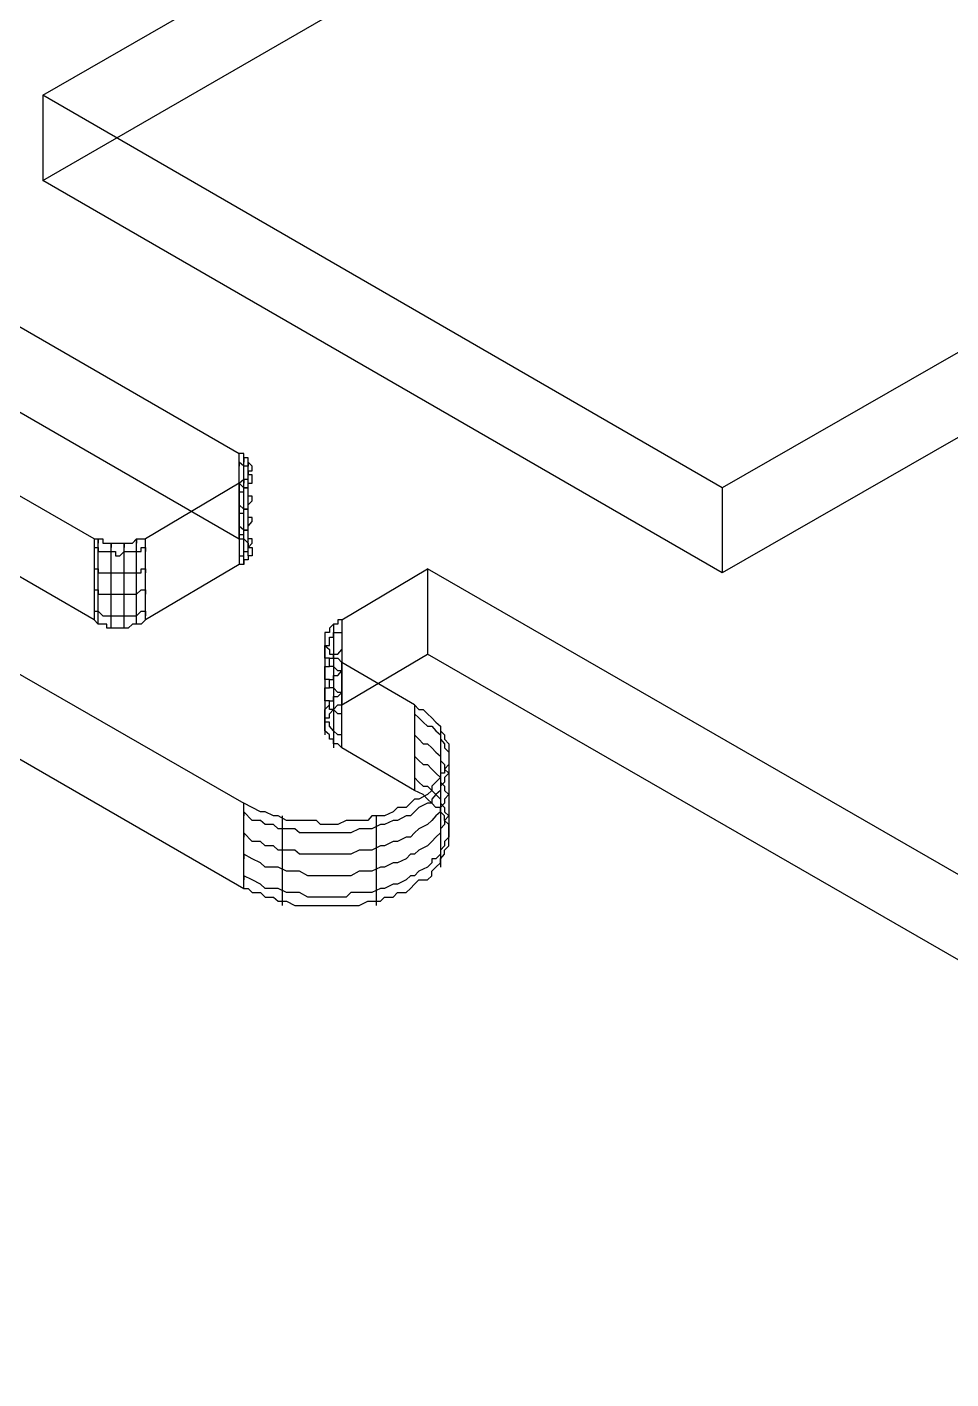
# Model space of a CAD drawing. Header units: millimetres. Extents: x 0 to 2112, y 8 to 1252.
# Drawn here: x 310 to 367.1, y 778.6 to 862.1 of the extents above; entities that cross this region are included whole.
import ezdxf

# ---------------------------------------------------------------- set-up
doc = ezdxf.new("R2010")
doc.units = ezdxf.units.MM
doc.layers.get('0').update_dxf_attribs({"linetype": 'CONTINUOUS'})

msp = doc.modelspace()

# ---------------------------------------------------------------- linework, layer by layer
at = {"color": 9}
for p, q in [((310.979, 857.885), (352.94, 882.107)), ((310.979, 857.885), (352.94, 882.107)), ((310.979, 852.625), (352.94, 876.843)), ((310.979, 852.625), (352.94, 876.843)), ((243.641, 859.98), (323.377, 814.162)), ((243.641, 859.98), (323.377, 814.162)), ((281.141, 859.98), (323.102, 835.762)), ((281.141, 859.98), (323.102, 835.762)), ((352.94, 833.642), (310.979, 857.885)), ((352.94, 833.642), (310.979, 857.885)), ((310.979, 857.885), (310.979, 852.625)), ((310.979, 857.885), (310.979, 852.625)), ((395.178, 857.885), (352.94, 833.642)), ((395.178, 857.885), (352.94, 833.642)), ((243.641, 854.996), (323.377, 808.874)), ((243.641, 854.996), (323.377, 808.874)), ((314.147, 830.474), (272.159, 854.717)), ((314.147, 830.474), (272.159, 854.717)), ((281.141, 854.717), (323.102, 830.474)), ((281.141, 854.717), (323.102, 830.474)), ((352.94, 828.379), (310.979, 852.625)), ((352.94, 828.379), (310.979, 852.625)), ((395.178, 852.625), (352.94, 828.379)), ((395.178, 852.625), (352.94, 828.379)), ((314.147, 825.486), (272.159, 849.704)), ((314.147, 825.486), (272.159, 849.704)), ((323.377, 835.762), (323.102, 835.762)), ((323.102, 830.474), (323.102, 835.762)), ((323.377, 835.762), (323.102, 835.762)), ((323.102, 830.474), (323.102, 835.762)), ((323.377, 835.487), (323.377, 835.762)), ((323.377, 835.487), (323.377, 835.762)), ((323.653, 835.487), (323.377, 835.487)), ((323.377, 835.487), (323.377, 835.487)), ((323.377, 830.474), (323.377, 835.487)), ((323.377, 835.487), (323.377, 835.212)), ((323.653, 835.487), (323.377, 835.487)), ((323.377, 835.487), (323.377, 835.487)), ((323.653, 835.212), (323.653, 835.487)), ((323.653, 835.487), (323.653, 835.487)), ((323.653, 835.212), (323.653, 835.487)), ((323.653, 835.487), (323.653, 835.487)), ((323.377, 834.965), (323.102, 835.212)), ((323.102, 835.212), (323.102, 834.965)), ((323.653, 834.965), (323.377, 834.965)), ((323.377, 834.965), (323.377, 834.965)), ((323.377, 834.965), (323.377, 834.965)), ((323.901, 834.965), (323.653, 835.212)), ((323.653, 835.212), (323.653, 835.212)), ((323.653, 835.212), (323.653, 835.212)), ((323.653, 835.212), (323.653, 835.212)), ((323.653, 829.949), (323.653, 835.212)), ((323.653, 835.212), (323.653, 834.965)), ((323.901, 834.965), (323.653, 835.212)), ((323.653, 835.212), (323.653, 835.212)), ((323.653, 835.212), (323.653, 835.212)), ((323.653, 835.212), (323.653, 835.212)), ((323.653, 834.69), (323.653, 834.965)), ((323.653, 834.439), (323.653, 834.69)), ((323.653, 834.69), (323.901, 834.69)), ((323.653, 829.426), (323.653, 834.69)), ((323.653, 834.69), (323.653, 834.439)), ((323.653, 834.439), (323.653, 834.69)), ((323.653, 834.69), (323.653, 834.69)), ((323.653, 834.69), (323.653, 834.69)), ((323.653, 834.439), (323.653, 834.69)), ((323.653, 834.69), (323.901, 834.69)), ((323.653, 834.164), (323.653, 834.439)), ((323.653, 834.439), (323.653, 834.439)), ((323.653, 834.439), (323.653, 834.439)), ((323.653, 834.439), (323.653, 834.439)), ((323.901, 834.439), (323.653, 834.439)), ((323.653, 834.439), (323.653, 834.439)), ((323.653, 834.164), (323.653, 834.439)), ((323.653, 834.439), (323.653, 834.439)), ((323.653, 834.439), (323.653, 834.439)), ((323.653, 834.439), (323.653, 834.439)), ((323.901, 834.69), (323.901, 834.965)), ((323.901, 834.965), (323.901, 834.965)), ((323.901, 834.965), (323.901, 834.965)), ((323.901, 834.965), (323.901, 834.965)), ((323.901, 834.69), (323.901, 834.965)), ((323.901, 834.965), (323.901, 834.965)), ((323.901, 834.965), (323.901, 834.965)), ((323.901, 834.965), (323.901, 834.965)), ((323.901, 834.69), (323.901, 834.69)), ((323.901, 834.69), (323.901, 834.69)), ((323.901, 834.164), (323.901, 834.439)), ((323.901, 834.439), (323.901, 834.439)), ((323.102, 833.917), (317.315, 830.474)), ((323.102, 833.917), (317.315, 830.474)), ((323.102, 833.917), (323.377, 834.164)), ((323.102, 833.917), (323.377, 834.164)), ((323.102, 833.917), (323.102, 828.901)), ((323.377, 833.642), (323.102, 833.917)), ((323.102, 833.917), (323.102, 833.642)), ((323.102, 833.917), (323.102, 828.901)), ((323.377, 834.164), (323.377, 834.164)), ((323.377, 834.164), (323.377, 834.164)), ((323.377, 834.164), (323.653, 834.164)), ((323.377, 828.901), (323.377, 834.164)), ((323.377, 834.164), (323.377, 833.917)), ((323.377, 834.164), (323.377, 834.164)), ((323.377, 834.164), (323.377, 834.164)), ((323.377, 834.164), (323.653, 834.164)), ((323.653, 833.642), (323.377, 833.642)), ((323.377, 833.642), (323.377, 833.642)), ((323.377, 833.642), (323.377, 833.642)), ((323.377, 833.395), (323.377, 833.642)), ((323.377, 833.642), (323.653, 833.642)), ((323.653, 833.642), (323.653, 833.917)), ((323.653, 833.917), (323.653, 833.917)), ((323.653, 833.917), (323.653, 833.917)), ((323.653, 833.917), (323.901, 833.917)), ((323.653, 833.395), (323.653, 833.642)), ((323.653, 833.642), (323.653, 833.642)), ((323.653, 833.642), (323.653, 833.642)), ((323.901, 833.917), (323.901, 834.164)), ((323.901, 834.164), (323.901, 834.164)), ((323.901, 834.164), (323.901, 834.164)), ((352.94, 833.642), (352.94, 828.379)), ((352.94, 833.642), (352.94, 828.379)), ((323.102, 833.395), (323.377, 833.395)), ((323.377, 833.395), (323.377, 833.395)), ((323.653, 833.117), (323.653, 833.395)), ((323.653, 833.395), (323.653, 833.395)), ((323.653, 833.395), (323.653, 833.395)), ((323.653, 833.395), (323.653, 833.395)), ((323.901, 833.117), (323.653, 833.117)), ((323.653, 832.594), (323.901, 832.841)), ((323.901, 832.841), (323.901, 833.117)), ((323.901, 833.117), (323.901, 833.117)), ((323.901, 832.841), (323.901, 832.841)), ((323.901, 832.841), (323.901, 832.841)), ((323.901, 832.841), (323.901, 832.841)), ((323.377, 832.319), (323.102, 832.594)), ((323.102, 832.594), (323.102, 832.319)), ((323.102, 832.072), (323.377, 832.072)), ((323.653, 832.319), (323.377, 832.319)), ((323.377, 832.319), (323.377, 832.319)), ((323.377, 832.319), (323.377, 832.319)), ((323.377, 832.072), (323.377, 832.319)), ((323.377, 832.319), (323.653, 832.319)), ((323.377, 832.072), (323.377, 832.072)), ((323.653, 832.319), (323.653, 832.594)), ((323.653, 832.594), (323.653, 832.594)), ((323.653, 832.594), (323.653, 832.594)), ((323.653, 832.072), (323.653, 832.319)), ((323.653, 832.319), (323.653, 832.319)), ((323.653, 832.319), (323.653, 832.319)), ((323.653, 831.794), (323.653, 832.072)), ((323.653, 832.072), (323.653, 832.072)), ((323.653, 832.072), (323.653, 832.072)), ((323.653, 832.072), (323.653, 832.072)), ((323.377, 831.024), (323.102, 831.271)), ((323.102, 831.271), (323.102, 831.024)), ((323.901, 831.794), (323.653, 831.794)), ((323.653, 831.271), (323.901, 831.547)), ((323.653, 831.024), (323.653, 831.271)), ((323.653, 831.271), (323.653, 831.271)), ((323.653, 831.271), (323.653, 831.271)), ((323.653, 831.271), (323.653, 831.271)), ((323.901, 831.547), (323.901, 831.794)), ((323.901, 831.794), (323.901, 831.794)), ((323.901, 831.547), (323.901, 831.547)), ((323.901, 831.547), (323.901, 831.547)), ((323.901, 831.547), (323.901, 831.547)), ((314.147, 830.474), (314.395, 830.474)), ((314.147, 830.474), (314.147, 825.486)), ((314.147, 830.474), (314.395, 830.474)), ((314.147, 830.474), (314.147, 825.486)), ((314.395, 830.474), (314.395, 830.474)), ((314.395, 830.474), (314.395, 830.474)), ((314.395, 830.474), (314.671, 830.474)), ((314.395, 825.211), (314.395, 830.474)), ((314.395, 830.474), (314.395, 830.224)), ((314.395, 830.474), (314.395, 830.474)), ((314.395, 830.474), (314.395, 830.474)), ((314.395, 830.474), (314.671, 830.474)), ((314.671, 830.474), (314.671, 830.224)), ((314.671, 830.474), (314.671, 830.224)), ((314.671, 830.224), (314.919, 830.224)), ((314.671, 830.224), (314.919, 830.224)), ((314.919, 830.224), (314.919, 830.224)), ((314.919, 830.224), (315.195, 830.224)), ((314.919, 830.224), (314.919, 830.224)), ((314.919, 830.224), (315.195, 830.224)), ((315.195, 830.224), (315.195, 830.224)), ((315.195, 830.224), (315.195, 830.224)), ((315.195, 830.224), (315.47, 830.224)), ((315.195, 824.964), (315.195, 830.224)), ((315.195, 830.224), (315.195, 829.949)), ((315.195, 830.224), (315.195, 830.224)), ((315.195, 830.224), (315.195, 830.224)), ((315.195, 830.224), (315.47, 830.224)), ((315.47, 830.224), (315.47, 830.224)), ((315.47, 830.224), (315.718, 830.224)), ((315.47, 830.224), (315.47, 830.224)), ((315.47, 830.224), (315.718, 830.224)), ((315.718, 830.224), (315.718, 830.224)), ((315.718, 830.224), (315.994, 830.224)), ((315.718, 830.224), (315.718, 830.224)), ((315.718, 830.224), (315.994, 830.224)), ((315.994, 830.224), (315.994, 830.224)), ((315.994, 830.224), (316.242, 830.224)), ((315.994, 824.964), (315.994, 830.224)), ((315.994, 830.224), (315.994, 829.949)), ((315.994, 830.224), (315.994, 830.224)), ((315.994, 830.224), (316.242, 830.224)), ((316.242, 830.224), (316.242, 830.224)), ((316.242, 830.224), (316.516, 830.224)), ((316.242, 830.224), (316.242, 830.224)), ((316.242, 830.224), (316.516, 830.224)), ((316.516, 830.224), (316.764, 830.474)), ((316.516, 830.224), (316.764, 830.474)), ((316.516, 830.224), (316.516, 830.224)), ((316.516, 830.224), (316.516, 830.224)), ((316.764, 830.474), (316.764, 830.474)), ((316.764, 830.474), (317.04, 830.474)), ((316.764, 825.211), (316.764, 830.474)), ((316.764, 830.474), (316.764, 830.224)), ((316.764, 830.474), (316.764, 830.474)), ((316.764, 830.474), (317.04, 830.474)), ((317.04, 830.474), (317.04, 830.474)), ((317.04, 830.474), (317.315, 830.474)), ((317.04, 830.474), (317.04, 830.474)), ((317.04, 830.474), (317.315, 830.474)), ((317.315, 825.486), (317.315, 830.474)), ((317.315, 825.486), (317.315, 830.474)), ((323.102, 830.749), (323.377, 830.749)), ((323.102, 830.474), (323.377, 830.474)), ((323.102, 830.474), (323.377, 830.474)), ((323.653, 831.024), (323.377, 831.024)), ((323.377, 831.024), (323.377, 831.024)), ((323.377, 831.024), (323.377, 831.024)), ((323.377, 830.749), (323.377, 831.024)), ((323.377, 831.024), (323.377, 831.024)), ((323.377, 831.024), (323.653, 831.024)), ((323.377, 830.474), (323.377, 830.474)), ((323.377, 830.474), (323.377, 830.474)), ((323.377, 830.474), (323.653, 830.224)), ((323.377, 830.474), (323.377, 830.474)), ((323.377, 830.474), (323.377, 830.474)), ((323.377, 830.474), (323.653, 830.224)), ((323.653, 830.749), (323.653, 831.024)), ((323.653, 831.024), (323.653, 831.024)), ((323.653, 830.474), (323.653, 830.749)), ((323.653, 830.749), (323.653, 830.749)), ((323.653, 830.749), (323.653, 830.749)), ((323.653, 830.749), (323.653, 830.749)), ((323.901, 830.474), (323.653, 830.474)), ((323.653, 830.224), (323.653, 830.224)), ((323.653, 830.224), (323.653, 830.224)), ((323.653, 830.224), (323.653, 830.224)), ((323.653, 830.224), (323.653, 829.949)), ((323.653, 829.949), (323.901, 830.224)), ((323.653, 830.224), (323.653, 830.224)), ((323.653, 830.224), (323.653, 830.224)), ((323.653, 830.224), (323.653, 830.224)), ((323.653, 830.224), (323.653, 829.949)), ((323.901, 830.224), (323.901, 830.474)), ((323.901, 830.474), (323.901, 830.474)), ((323.901, 830.474), (323.901, 830.474)), ((323.901, 830.224), (323.901, 830.224)), ((323.901, 830.224), (323.901, 830.224)), ((314.147, 829.949), (314.395, 829.949)), ((314.395, 829.949), (314.395, 829.702)), ((314.395, 829.702), (314.395, 829.702)), ((314.395, 829.702), (314.671, 829.702)), ((314.671, 829.702), (314.671, 829.702)), ((314.671, 829.702), (314.919, 829.702)), ((314.919, 829.702), (314.919, 829.702)), ((314.919, 829.702), (315.195, 829.702)), ((315.195, 829.702), (315.195, 829.702)), ((315.195, 829.702), (315.195, 829.702)), ((315.195, 829.702), (315.47, 829.702)), ((315.47, 829.702), (315.47, 829.426)), ((315.47, 829.426), (315.718, 829.426)), ((315.718, 829.426), (315.994, 829.702)), ((315.718, 829.426), (315.718, 829.426)), ((315.994, 829.702), (315.994, 829.702)), ((315.994, 829.702), (316.242, 829.702)), ((316.242, 829.702), (316.242, 829.702)), ((316.242, 829.702), (316.516, 829.702)), ((316.516, 829.702), (316.516, 829.702)), ((316.516, 829.702), (316.764, 829.702)), ((316.764, 829.702), (316.764, 829.702)), ((316.764, 829.702), (317.04, 829.702)), ((317.04, 829.702), (317.04, 829.949)), ((317.04, 829.949), (317.315, 829.949)), ((317.315, 829.949), (317.315, 829.702)), ((323.102, 829.426), (323.377, 829.426)), ((323.377, 829.426), (323.377, 829.702)), ((323.377, 829.702), (323.377, 829.702)), ((323.377, 829.702), (323.653, 829.702)), ((323.653, 829.949), (323.653, 829.949)), ((323.653, 829.949), (323.901, 829.949)), ((323.653, 829.702), (323.653, 829.949)), ((323.653, 829.949), (323.653, 829.949)), ((323.653, 829.949), (323.653, 829.949)), ((323.653, 829.949), (323.653, 829.949)), ((323.653, 829.949), (323.653, 829.949)), ((323.653, 829.949), (323.901, 829.949)), ((323.653, 829.702), (323.653, 829.702)), ((323.901, 829.426), (323.653, 829.426)), ((323.653, 829.426), (323.653, 829.426)), ((323.653, 829.426), (323.653, 829.426)), ((323.653, 829.426), (323.653, 829.179)), ((323.901, 829.426), (323.653, 829.426)), ((323.653, 829.426), (323.653, 829.426)), ((323.653, 829.426), (323.653, 829.426)), ((323.653, 829.426), (323.653, 829.179)), ((323.901, 829.949), (323.901, 829.949)), ((323.901, 829.949), (323.901, 829.702)), ((323.901, 829.949), (323.901, 829.949)), ((323.901, 829.949), (323.901, 829.702)), ((323.901, 829.702), (323.901, 829.702)), ((323.901, 829.702), (323.901, 829.702)), ((323.901, 829.702), (323.901, 829.426)), ((323.901, 829.702), (323.901, 829.702)), ((323.901, 829.702), (323.901, 829.702)), ((323.901, 829.702), (323.901, 829.426)), ((314.147, 828.626), (314.395, 828.626)), ((314.395, 828.626), (314.395, 828.626)), ((314.395, 828.626), (314.395, 828.379)), ((317.04, 828.379), (317.04, 828.626)), ((317.04, 828.626), (317.315, 828.626)), ((323.102, 828.901), (317.315, 825.486)), ((323.102, 828.901), (317.315, 825.486)), ((317.315, 828.626), (317.315, 828.379)), ((323.377, 828.901), (323.102, 828.901)), ((323.377, 828.901), (323.102, 828.901)), ((323.653, 829.179), (323.377, 829.179)), ((323.377, 829.179), (323.377, 828.901)), ((323.653, 829.179), (323.377, 829.179)), ((323.377, 829.179), (323.377, 828.901)), ((323.377, 828.901), (323.377, 828.901)), ((323.377, 828.901), (323.377, 828.901)), ((323.653, 829.179), (323.653, 829.179)), ((323.653, 829.179), (323.653, 829.179)), ((323.653, 829.179), (323.653, 829.179)), ((323.653, 829.179), (323.653, 829.179)), ((329.438, 825.486), (334.728, 828.626)), ((329.438, 825.486), (334.728, 828.626)), ((334.728, 828.626), (334.728, 823.366)), ((554.097, 702.19), (334.728, 828.626)), ((334.728, 828.626), (334.728, 823.366)), ((554.097, 702.19), (334.728, 828.626)), ((314.395, 828.379), (314.671, 828.379)), ((314.671, 828.379), (314.671, 828.379)), ((314.671, 828.379), (314.919, 828.379)), ((314.919, 828.379), (314.919, 828.379)), ((314.919, 828.379), (315.195, 828.379)), ((315.195, 828.379), (315.195, 828.379)), ((315.195, 828.379), (315.195, 828.379)), ((315.195, 828.379), (315.47, 828.379)), ((315.47, 828.379), (315.47, 828.379)), ((315.47, 828.379), (315.718, 828.379)), ((315.718, 828.379), (315.718, 828.379)), ((315.718, 828.379), (315.994, 828.379)), ((315.994, 828.379), (315.994, 828.379)), ((315.994, 828.379), (316.242, 828.379)), ((316.242, 828.379), (316.242, 828.379)), ((316.242, 828.379), (316.516, 828.379)), ((316.516, 828.379), (316.516, 828.379)), ((316.516, 828.379), (316.764, 828.379)), ((316.764, 828.379), (316.764, 828.379)), ((316.764, 828.379), (317.04, 828.379)), ((314.147, 827.331), (314.395, 827.331)), ((314.395, 827.331), (314.395, 827.331)), ((314.395, 827.331), (314.395, 827.056)), ((314.395, 827.056), (314.671, 827.056)), ((314.671, 827.056), (314.671, 827.056)), ((314.671, 827.056), (314.919, 827.056)), ((314.919, 827.056), (314.919, 827.056)), ((314.919, 827.056), (315.195, 827.056)), ((315.195, 827.056), (315.195, 827.056)), ((315.195, 827.056), (315.195, 827.056)), ((315.195, 827.056), (315.47, 827.056)), ((315.47, 827.056), (315.47, 827.056)), ((315.47, 827.056), (315.718, 827.056)), ((315.718, 827.056), (315.718, 827.056)), ((315.718, 827.056), (315.994, 827.056)), ((315.994, 827.056), (315.994, 827.056)), ((315.994, 827.056), (316.242, 827.056)), ((316.242, 827.056), (316.242, 827.056)), ((316.242, 827.056), (316.516, 827.056)), ((316.516, 827.056), (316.516, 827.056)), ((316.516, 827.056), (316.764, 827.056)), ((316.764, 827.056), (317.04, 827.331)), ((316.764, 827.056), (316.764, 827.056)), ((317.04, 827.331), (317.04, 827.331)), ((317.04, 827.331), (317.315, 827.331)), ((317.315, 827.331), (317.315, 827.056)), ((314.147, 826.012), (314.395, 826.012)), ((314.395, 825.211), (314.147, 825.486)), ((314.395, 825.211), (314.147, 825.486)), ((314.395, 826.012), (314.395, 826.012)), ((314.395, 826.012), (314.395, 826.012)), ((314.395, 826.012), (314.671, 825.733)), ((314.671, 825.733), (314.671, 825.733)), ((314.671, 825.733), (314.919, 825.733)), ((314.919, 825.733), (314.919, 825.733)), ((314.919, 825.733), (315.195, 825.733)), ((315.195, 825.733), (315.195, 825.733)), ((315.195, 825.733), (315.195, 825.733)), ((315.195, 825.733), (315.47, 825.733)), ((315.47, 825.733), (315.47, 825.733)), ((315.47, 825.733), (315.718, 825.733)), ((315.718, 825.733), (315.718, 825.733)), ((315.718, 825.733), (315.994, 825.733)), ((315.994, 825.733), (315.994, 825.733)), ((315.994, 825.733), (316.242, 825.733)), ((316.242, 825.733), (316.242, 825.733)), ((316.242, 825.733), (316.516, 825.733)), ((316.516, 825.733), (316.516, 825.733)), ((316.516, 825.733), (316.764, 825.733)), ((316.764, 825.733), (317.04, 826.012)), ((316.764, 825.733), (316.764, 825.733)), ((317.04, 826.012), (317.04, 826.012)), ((317.04, 826.012), (317.315, 826.012)), ((317.315, 825.486), (317.04, 825.211)), ((317.315, 825.486), (317.04, 825.211)), ((317.315, 826.012), (317.315, 825.733)), ((329.438, 825.486), (329.191, 825.486)), ((329.191, 825.486), (329.191, 825.211)), ((329.438, 825.486), (329.191, 825.486)), ((329.191, 825.486), (329.191, 825.211)), ((329.438, 825.486), (329.438, 820.222)), ((329.438, 825.486), (329.438, 820.222)), ((314.671, 825.211), (314.395, 825.211)), ((314.395, 825.211), (314.395, 825.211)), ((314.395, 825.211), (314.395, 825.211)), ((314.671, 825.211), (314.395, 825.211)), ((314.395, 825.211), (314.395, 825.211)), ((314.395, 825.211), (314.395, 825.211)), ((314.919, 825.211), (314.671, 825.211)), ((314.671, 825.211), (314.671, 825.211)), ((314.919, 825.211), (314.671, 825.211)), ((314.671, 825.211), (314.671, 825.211)), ((314.919, 824.964), (314.919, 825.211)), ((314.919, 824.964), (314.919, 825.211)), ((315.195, 824.964), (314.919, 824.964)), ((315.195, 824.964), (314.919, 824.964)), ((315.47, 824.964), (315.195, 824.964)), ((315.195, 824.964), (315.195, 824.964)), ((315.47, 824.964), (315.195, 824.964)), ((315.195, 824.964), (315.195, 824.964)), ((315.718, 824.964), (315.47, 824.964)), ((315.47, 824.964), (315.47, 824.964)), ((315.718, 824.964), (315.47, 824.964)), ((315.47, 824.964), (315.47, 824.964)), ((315.994, 824.964), (315.718, 824.964)), ((315.718, 824.964), (315.718, 824.964)), ((315.994, 824.964), (315.718, 824.964)), ((315.718, 824.964), (315.718, 824.964)), ((316.242, 824.964), (315.994, 824.964)), ((315.994, 824.964), (315.994, 824.964)), ((316.242, 824.964), (315.994, 824.964)), ((315.994, 824.964), (315.994, 824.964)), ((316.516, 825.211), (316.242, 824.964)), ((316.516, 825.211), (316.242, 824.964)), ((316.242, 824.964), (316.242, 824.964)), ((316.242, 824.964), (316.242, 824.964)), ((316.764, 825.211), (316.516, 825.211)), ((316.516, 825.211), (316.516, 825.211)), ((316.764, 825.211), (316.516, 825.211)), ((316.516, 825.211), (316.516, 825.211)), ((317.04, 825.211), (316.764, 825.211)), ((316.764, 825.211), (316.764, 825.211)), ((316.764, 825.211), (316.764, 825.211)), ((317.04, 825.211), (316.764, 825.211)), ((316.764, 825.211), (316.764, 825.211)), ((316.764, 825.211), (316.764, 825.211)), ((317.04, 825.211), (317.04, 825.211)), ((317.04, 825.211), (317.04, 825.211)), ((328.668, 824.689), (328.392, 824.689)), ((328.392, 824.689), (328.392, 824.41)), ((328.668, 824.689), (328.392, 824.689)), ((328.392, 824.689), (328.392, 824.41)), ((328.392, 824.41), (328.392, 819.425)), ((328.392, 824.41), (328.392, 824.41)), ((328.392, 824.41), (328.392, 824.163)), ((328.392, 824.41), (328.392, 824.41)), ((328.392, 824.41), (328.392, 824.163)), ((328.916, 825.211), (328.668, 824.964)), ((328.916, 825.211), (328.668, 824.964)), ((328.668, 824.964), (328.668, 824.964)), ((328.668, 824.964), (328.668, 824.689)), ((328.668, 824.964), (328.668, 824.964)), ((328.668, 824.964), (328.668, 824.689)), ((328.668, 824.689), (328.668, 824.689)), ((328.668, 824.689), (328.668, 824.689)), ((328.668, 824.163), (328.668, 824.41)), ((328.668, 824.41), (328.916, 824.41)), ((328.916, 825.211), (328.916, 819.947)), ((329.191, 825.211), (328.916, 825.211)), ((328.916, 825.211), (328.916, 825.211)), ((329.191, 825.211), (328.916, 825.211)), ((328.916, 825.211), (328.916, 825.211)), ((328.916, 824.41), (328.916, 824.689)), ((328.916, 824.689), (329.191, 824.689)), ((328.916, 824.41), (328.916, 824.41)), ((329.191, 824.689), (329.438, 824.689)), ((329.438, 824.689), (329.438, 824.41)), ((328.392, 824.163), (328.392, 824.163)), ((328.392, 824.163), (328.392, 823.888)), ((328.392, 824.163), (328.392, 824.163)), ((328.392, 824.163), (328.392, 823.888)), ((328.392, 823.888), (328.392, 818.624)), ((328.392, 823.641), (328.392, 823.888)), ((328.392, 823.888), (328.668, 823.888)), ((328.392, 823.888), (328.392, 823.888)), ((328.392, 823.888), (328.392, 823.888)), ((328.392, 823.888), (328.668, 823.641)), ((328.392, 823.888), (328.392, 823.888)), ((328.392, 823.888), (328.392, 823.888)), ((328.392, 823.888), (328.668, 823.641)), ((328.392, 823.366), (328.392, 823.641)), ((328.392, 823.641), (328.392, 823.641)), ((328.392, 823.641), (328.392, 823.641)), ((328.668, 823.888), (328.668, 824.163)), ((328.668, 824.163), (328.668, 824.163)), ((328.668, 823.641), (328.668, 823.641)), ((328.668, 823.641), (328.668, 823.366)), ((328.668, 823.641), (328.668, 823.641)), ((328.668, 823.641), (328.668, 823.366)), ((329.191, 823.366), (329.438, 823.641)), ((329.438, 823.641), (329.438, 823.366)), ((328.392, 823.115), (328.392, 823.366)), ((328.392, 823.366), (328.392, 823.366)), ((328.668, 823.115), (328.392, 823.115)), ((328.392, 823.115), (328.392, 823.115)), ((328.668, 823.366), (328.668, 823.366)), ((328.668, 823.366), (328.916, 823.366)), ((328.668, 823.366), (328.668, 823.366)), ((328.668, 823.366), (328.916, 823.366)), ((328.668, 822.84), (328.668, 823.115)), ((328.668, 822.84), (328.668, 823.115)), ((328.668, 823.115), (328.916, 823.115)), ((328.668, 822.593), (328.668, 822.84)), ((328.668, 822.84), (328.668, 822.84)), ((328.668, 822.593), (328.668, 822.84)), ((328.668, 822.84), (328.668, 822.84)), ((328.916, 823.115), (328.916, 823.366)), ((328.916, 823.366), (329.191, 823.366)), ((328.916, 823.366), (328.916, 823.115)), ((328.916, 823.366), (328.916, 823.115)), ((328.916, 823.115), (328.916, 817.827)), ((328.916, 823.115), (328.916, 823.115)), ((328.916, 823.115), (328.916, 823.115)), ((328.916, 823.115), (329.191, 823.115)), ((328.916, 823.115), (328.916, 823.115)), ((328.916, 823.115), (329.191, 823.115)), ((329.191, 823.115), (329.438, 822.84)), ((329.191, 823.115), (329.438, 822.84)), ((329.438, 820.222), (334.728, 823.366)), ((329.438, 820.222), (334.728, 823.366)), ((329.438, 817.58), (329.438, 822.84)), ((333.929, 820.222), (329.438, 822.84)), ((329.438, 817.58), (329.438, 822.84)), ((333.929, 820.222), (329.438, 822.84)), ((554.097, 696.93), (334.728, 823.366)), ((554.097, 696.93), (334.728, 823.366)), ((328.392, 822.318), (328.392, 822.593)), ((328.392, 822.593), (328.392, 822.593)), ((328.392, 822.593), (328.668, 822.593)), ((328.392, 822.043), (328.392, 822.318)), ((328.392, 822.318), (328.392, 822.318)), ((328.392, 821.796), (328.392, 822.043)), ((328.392, 822.043), (328.392, 822.043)), ((328.916, 822.593), (328.668, 822.593)), ((329.191, 822.318), (328.916, 822.593)), ((328.916, 822.593), (328.916, 822.593)), ((328.916, 821.796), (328.916, 822.043)), ((328.916, 822.043), (329.191, 822.043)), ((329.438, 822.318), (329.191, 822.318)), ((329.191, 822.318), (329.191, 822.318)), ((329.191, 822.043), (329.438, 822.318)), ((329.438, 822.318), (329.438, 822.043)), ((328.668, 821.796), (328.392, 821.796)), ((328.392, 821.796), (328.392, 821.796)), ((328.392, 820.995), (328.392, 821.27)), ((328.392, 821.27), (328.392, 821.27)), ((328.392, 821.27), (328.668, 821.27)), ((328.668, 821.517), (328.668, 821.796)), ((328.668, 821.517), (328.668, 821.796)), ((328.668, 821.796), (328.916, 821.796)), ((328.668, 821.27), (328.668, 821.517)), ((328.668, 821.517), (328.668, 821.517)), ((328.668, 821.27), (328.668, 821.517)), ((328.668, 821.517), (328.668, 821.517)), ((328.916, 821.27), (328.668, 821.27)), ((328.916, 821.796), (328.916, 821.796)), ((329.191, 820.995), (328.916, 821.27)), ((328.916, 821.27), (328.916, 821.27)), ((328.392, 820.748), (328.392, 820.995)), ((328.392, 820.995), (328.392, 820.995)), ((328.392, 820.473), (328.392, 820.748)), ((328.392, 820.748), (328.392, 820.748)), ((328.668, 820.473), (328.392, 820.473)), ((328.392, 820.473), (328.392, 820.473)), ((328.392, 819.947), (328.668, 820.222)), ((328.668, 820.222), (328.668, 820.473)), ((328.668, 820.222), (328.668, 820.473)), ((328.668, 820.473), (328.916, 820.473)), ((328.668, 819.947), (328.668, 820.222)), ((328.668, 820.222), (328.668, 820.222)), ((328.668, 820.222), (328.668, 820.222)), ((328.668, 820.222), (328.668, 820.222)), ((328.916, 820.473), (328.916, 820.748)), ((328.916, 820.748), (329.191, 820.748)), ((328.916, 820.473), (328.916, 820.473)), ((328.916, 819.947), (329.191, 820.222)), ((328.916, 819.947), (329.191, 820.222)), ((329.438, 820.995), (329.191, 820.995)), ((329.191, 820.995), (329.191, 820.995)), ((329.191, 820.748), (329.438, 820.995)), ((329.191, 820.222), (329.438, 820.222)), ((329.191, 820.222), (329.438, 820.222)), ((329.438, 820.995), (329.438, 820.748)), ((333.929, 820.222), (333.929, 814.934)), ((333.929, 820.222), (333.929, 814.934)), ((333.929, 820.222), (334.205, 819.947)), ((333.929, 820.222), (334.205, 819.947)), ((328.392, 819.672), (328.392, 819.947)), ((328.392, 819.947), (328.392, 819.947)), ((328.392, 819.425), (328.392, 819.672)), ((328.392, 819.672), (328.392, 819.672)), ((328.392, 819.15), (328.392, 819.425)), ((328.392, 819.425), (328.668, 819.425)), ((328.392, 819.425), (328.392, 819.15)), ((328.392, 819.15), (328.392, 819.425)), ((328.392, 819.425), (328.392, 819.425)), ((328.392, 819.425), (328.392, 819.425)), ((328.392, 819.15), (328.392, 819.425)), ((328.392, 819.425), (328.668, 819.425)), ((328.668, 819.672), (328.916, 819.947)), ((328.916, 819.947), (328.668, 819.947)), ((328.668, 819.672), (328.916, 819.947)), ((328.668, 819.425), (328.668, 819.672)), ((328.668, 819.672), (328.668, 819.672)), ((328.668, 819.425), (328.668, 819.672)), ((328.668, 819.672), (328.668, 819.672)), ((328.668, 819.425), (328.668, 819.425)), ((328.668, 819.425), (328.668, 819.425)), ((328.916, 819.947), (328.916, 819.947)), ((328.916, 819.947), (328.916, 819.947)), ((328.916, 819.947), (328.916, 819.672)), ((329.191, 819.672), (328.916, 819.947)), ((328.916, 819.947), (328.916, 819.947)), ((328.916, 819.947), (328.916, 819.947)), ((328.916, 819.947), (328.916, 819.947)), ((329.438, 819.672), (329.191, 819.672)), ((329.191, 819.672), (329.191, 819.672)), ((333.929, 819.672), (334.205, 819.425)), ((334.205, 819.947), (334.453, 819.947)), ((334.205, 819.947), (334.453, 819.947)), ((334.205, 819.425), (334.453, 819.15)), ((334.453, 819.947), (334.728, 819.672)), ((334.453, 819.947), (334.728, 819.672)), ((334.728, 819.672), (335.004, 819.425)), ((334.728, 819.672), (335.004, 819.425)), ((335.004, 819.425), (335.252, 819.15)), ((335.004, 819.425), (335.252, 819.15)), ((328.392, 818.9), (328.392, 819.15)), ((328.392, 819.15), (328.392, 819.15)), ((328.668, 819.15), (328.392, 819.15)), ((328.392, 818.9), (328.392, 819.15)), ((328.392, 819.15), (328.392, 819.15)), ((328.392, 818.624), (328.392, 818.9)), ((328.392, 818.9), (328.392, 818.9)), ((328.392, 818.9), (328.392, 818.9)), ((328.392, 818.624), (328.392, 818.9)), ((328.392, 818.9), (328.392, 818.9)), ((328.392, 818.9), (328.392, 818.9)), ((328.668, 818.377), (328.392, 818.624)), ((328.392, 818.624), (328.392, 818.624)), ((328.392, 818.624), (328.392, 818.377)), ((328.668, 818.377), (328.392, 818.624)), ((328.392, 818.624), (328.392, 818.624)), ((328.668, 818.9), (328.668, 819.15)), ((328.916, 818.624), (328.668, 818.9)), ((328.668, 818.9), (328.668, 818.9)), ((328.668, 818.9), (328.668, 818.9)), ((329.191, 818.377), (328.916, 818.624)), ((328.916, 818.624), (328.916, 818.624)), ((334.453, 819.15), (334.728, 818.9)), ((334.728, 818.9), (335.004, 818.9)), ((335.004, 818.9), (335.252, 818.624)), ((335.252, 819.15), (335.528, 818.9)), ((335.252, 819.15), (335.528, 818.9)), ((335.252, 818.624), (335.528, 818.377)), ((335.528, 818.9), (335.528, 813.611)), ((335.528, 818.9), (335.528, 818.624)), ((335.528, 818.9), (335.528, 818.624)), ((335.528, 818.624), (335.776, 818.377)), ((335.528, 818.624), (335.776, 818.377)), ((328.668, 818.102), (328.668, 818.377)), ((328.668, 818.377), (328.668, 818.377)), ((328.668, 818.102), (328.668, 818.377)), ((328.668, 818.377), (328.668, 818.377)), ((328.916, 818.102), (328.668, 818.102)), ((328.668, 818.102), (328.668, 818.102)), ((328.916, 818.102), (328.668, 818.102)), ((328.668, 818.102), (328.668, 818.102)), ((328.916, 817.827), (328.916, 818.102)), ((328.916, 817.827), (328.916, 818.102)), ((329.191, 817.827), (328.916, 817.827)), ((328.916, 817.827), (328.916, 817.58)), ((329.191, 817.827), (328.916, 817.827)), ((329.438, 818.377), (329.191, 818.377)), ((329.191, 818.377), (329.191, 818.377)), ((329.438, 817.58), (329.191, 817.827)), ((329.191, 817.827), (329.191, 817.827)), ((329.438, 817.58), (329.191, 817.827)), ((329.191, 817.827), (329.191, 817.827)), ((333.929, 818.377), (334.205, 818.102)), ((334.205, 818.102), (334.453, 817.827)), ((334.453, 817.827), (334.728, 817.827)), ((334.728, 817.827), (335.004, 817.58)), ((335.528, 818.377), (335.528, 818.102)), ((335.528, 818.102), (335.776, 817.827)), ((335.776, 818.377), (335.776, 818.102)), ((335.776, 818.377), (335.776, 818.102)), ((335.776, 818.102), (336.051, 817.827)), ((335.776, 818.102), (336.051, 817.827)), ((335.776, 817.827), (335.776, 817.58)), ((336.051, 817.827), (336.051, 817.58)), ((336.051, 817.827), (336.051, 817.58)), ((333.929, 814.934), (329.438, 817.58)), ((333.929, 814.934), (329.438, 817.58)), ((333.929, 817.055), (334.205, 816.779)), ((335.004, 817.58), (335.252, 817.305)), ((335.252, 817.305), (335.528, 817.055)), ((335.528, 817.055), (335.528, 816.779)), ((335.776, 817.58), (336.051, 817.305)), ((336.051, 817.58), (336.051, 817.305)), ((336.051, 817.58), (336.051, 817.305)), ((336.051, 817.305), (336.051, 817.055)), ((336.051, 817.305), (336.051, 817.055)), ((336.051, 817.305), (336.051, 817.055)), ((336.051, 817.055), (336.051, 816.779)), ((336.051, 817.055), (336.051, 816.779)), ((336.051, 817.055), (336.051, 816.779)), ((334.205, 816.779), (334.453, 816.532)), ((334.453, 816.532), (334.728, 816.532)), ((334.728, 816.532), (335.004, 816.257)), ((335.004, 816.257), (335.252, 816.007)), ((335.528, 816.779), (335.776, 816.532)), ((335.776, 816.532), (335.776, 816.257)), ((336.051, 816.532), (335.776, 816.257)), ((336.051, 816.532), (335.776, 816.257)), ((335.776, 816.257), (336.051, 816.007)), ((335.776, 816.257), (335.776, 816.007)), ((335.776, 816.257), (335.776, 816.007)), ((336.051, 816.779), (336.051, 816.532)), ((336.051, 816.779), (336.051, 816.532)), ((336.051, 816.779), (336.051, 816.532)), ((336.051, 816.532), (336.051, 816.257)), ((336.051, 816.257), (336.051, 816.007)), ((333.929, 815.732), (334.205, 815.456)), ((334.205, 815.456), (334.453, 815.21)), ((334.453, 815.21), (334.728, 815.21)), ((334.728, 815.21), (335.004, 814.934)), ((335.252, 815.456), (335.004, 815.21)), ((335.252, 815.456), (335.004, 815.21)), ((335.004, 815.21), (335.004, 814.934)), ((335.004, 815.21), (335.004, 814.934)), ((335.252, 816.007), (335.528, 815.732)), ((335.528, 815.732), (335.252, 815.456)), ((335.528, 815.732), (335.252, 815.456)), ((335.776, 816.007), (335.528, 816.007)), ((335.528, 816.007), (335.528, 815.732)), ((335.776, 816.007), (335.528, 816.007)), ((335.528, 816.007), (335.528, 815.732)), ((335.528, 815.732), (335.528, 815.456)), ((335.528, 815.456), (335.528, 810.468)), ((335.776, 815.456), (335.528, 815.21)), ((335.528, 815.456), (335.776, 815.21)), ((335.528, 815.21), (335.528, 814.934)), ((336.051, 816.007), (335.776, 815.732)), ((335.776, 815.732), (335.776, 815.456)), ((335.776, 815.21), (335.776, 814.934)), ((336.051, 816.007), (336.051, 815.732)), ((336.051, 815.732), (336.051, 815.456)), ((336.051, 815.456), (336.051, 815.21)), ((336.051, 815.21), (336.051, 814.934)), ((333.929, 814.409), (333.681, 814.162)), ((333.929, 814.409), (333.681, 814.162)), ((334.453, 814.684), (333.929, 814.934)), ((334.453, 814.684), (333.929, 814.934)), ((334.205, 814.409), (333.929, 814.409)), ((334.205, 814.409), (333.929, 814.409)), ((334.728, 814.684), (334.205, 814.409)), ((334.728, 814.684), (334.205, 814.409)), ((334.728, 814.409), (334.453, 814.684)), ((334.728, 814.409), (334.453, 814.684)), ((335.004, 814.934), (334.728, 814.684)), ((335.004, 814.934), (334.728, 814.684)), ((335.004, 814.162), (334.728, 814.409)), ((335.004, 814.162), (334.728, 814.409)), ((335.004, 814.934), (335.252, 814.684)), ((335.252, 814.684), (335.004, 814.409)), ((335.004, 814.409), (335.004, 814.162)), ((335.528, 814.934), (335.252, 814.684)), ((335.252, 814.684), (335.528, 814.409)), ((335.528, 814.409), (335.528, 814.162)), ((335.776, 814.934), (336.051, 814.684)), ((336.051, 814.684), (335.776, 814.409)), ((335.776, 814.409), (335.776, 814.162)), ((336.051, 814.934), (336.051, 814.684)), ((336.051, 814.684), (336.051, 814.409)), ((336.051, 814.409), (336.051, 814.162)), ((323.901, 813.887), (323.377, 814.162)), ((323.377, 808.874), (323.377, 814.162)), ((323.377, 808.874), (323.377, 814.162)), ((323.901, 813.887), (323.377, 814.162)), ((323.901, 813.089), (323.377, 813.611)), ((323.377, 813.611), (323.377, 813.364)), ((324.425, 813.611), (323.901, 813.887)), ((324.425, 813.611), (323.901, 813.887)), ((324.7, 813.611), (324.425, 813.611)), ((324.7, 813.611), (324.425, 813.611)), ((325.223, 813.364), (324.7, 813.611)), ((325.223, 813.364), (324.7, 813.611)), ((332.607, 813.611), (332.084, 813.364)), ((332.607, 813.611), (332.084, 813.364)), ((332.883, 813.887), (332.607, 813.611)), ((332.883, 813.887), (332.607, 813.611)), ((333.407, 813.887), (332.883, 813.887)), ((333.407, 813.887), (332.883, 813.887)), ((333.681, 814.162), (333.407, 813.887)), ((333.681, 814.162), (333.407, 813.887)), ((333.929, 813.611), (333.681, 813.364)), ((334.205, 813.887), (333.929, 813.611)), ((334.728, 814.162), (334.205, 813.887)), ((335.004, 814.162), (334.728, 814.162)), ((335.252, 813.887), (335.004, 814.162)), ((335.252, 813.887), (335.004, 814.162)), ((335.528, 813.887), (335.252, 813.887)), ((335.528, 813.887), (335.252, 813.887)), ((335.528, 813.611), (335.252, 813.364)), ((335.776, 814.162), (335.528, 813.887)), ((335.528, 814.162), (335.776, 813.887)), ((335.528, 813.611), (335.528, 813.887)), ((335.528, 813.887), (335.528, 813.611)), ((335.528, 813.611), (335.528, 813.887)), ((335.776, 813.364), (335.528, 813.611)), ((335.528, 813.611), (335.528, 813.364)), ((335.776, 813.364), (335.528, 813.611)), ((335.776, 813.887), (335.776, 813.611)), ((335.776, 813.611), (336.051, 813.364)), ((336.051, 814.162), (336.051, 813.887)), ((336.051, 813.887), (336.051, 813.611)), ((336.051, 813.611), (336.051, 813.364)), ((324.425, 813.089), (323.901, 813.089)), ((324.7, 812.839), (324.425, 813.089)), ((325.223, 812.839), (324.7, 812.839)), ((325.498, 813.364), (325.223, 813.364)), ((325.498, 813.364), (325.223, 813.364)), ((325.498, 812.564), (325.223, 812.839)), ((326.022, 813.089), (325.498, 813.364)), ((326.022, 813.089), (325.498, 813.364)), ((325.746, 813.364), (325.746, 808.101)), ((326.546, 813.089), (326.022, 813.089)), ((326.546, 813.089), (326.022, 813.089)), ((326.821, 813.089), (326.546, 813.089)), ((326.821, 813.089), (326.546, 813.089)), ((327.345, 813.089), (326.821, 813.089)), ((327.345, 813.089), (326.821, 813.089)), ((327.868, 813.089), (327.345, 813.089)), ((327.868, 813.089), (327.345, 813.089)), ((328.116, 812.839), (327.868, 813.089)), ((328.116, 812.839), (327.868, 813.089)), ((328.668, 812.839), (328.116, 812.839)), ((328.668, 812.839), (328.116, 812.839)), ((329.191, 812.839), (328.668, 812.839)), ((329.191, 812.839), (328.668, 812.839)), ((329.714, 813.089), (329.191, 812.839)), ((329.714, 813.089), (329.191, 812.839)), ((329.989, 813.089), (329.714, 813.089)), ((329.989, 813.089), (329.714, 813.089)), ((330.513, 813.089), (329.989, 813.089)), ((330.513, 813.089), (329.989, 813.089)), ((331.036, 813.089), (330.513, 813.089)), ((331.036, 813.089), (330.513, 813.089)), ((331.284, 813.364), (331.036, 813.089)), ((331.284, 813.364), (331.036, 813.089)), ((331.836, 813.364), (331.284, 813.364)), ((331.836, 813.364), (331.284, 813.364)), ((331.836, 812.839), (331.284, 812.564)), ((331.56, 813.364), (331.56, 808.101)), ((332.084, 813.364), (331.836, 813.364)), ((332.084, 813.364), (331.836, 813.364)), ((332.084, 812.839), (331.836, 812.839)), ((332.607, 813.089), (332.084, 812.839)), ((332.883, 813.089), (332.607, 813.089)), ((333.407, 813.364), (332.883, 813.089)), ((333.681, 813.364), (333.407, 813.364)), ((334.728, 812.839), (334.205, 812.564)), ((335.004, 813.089), (334.728, 812.839)), ((335.252, 813.364), (335.004, 813.089)), ((335.004, 813.089), (335.004, 813.089)), ((335.776, 812.839), (335.528, 812.564)), ((335.776, 813.089), (335.776, 813.364)), ((336.051, 813.364), (335.776, 813.089)), ((335.776, 813.089), (335.776, 813.364)), ((336.051, 812.839), (335.776, 813.089)), ((335.776, 813.089), (335.776, 812.839)), ((336.051, 812.839), (335.776, 813.089)), ((336.051, 813.364), (336.051, 813.089)), ((336.051, 813.089), (336.051, 812.839)), ((336.051, 812.564), (336.051, 812.839)), ((336.051, 812.839), (336.051, 812.564)), ((336.051, 812.564), (336.051, 812.839)), ((323.901, 811.791), (323.377, 812.317)), ((323.377, 812.317), (323.377, 812.042)), ((326.022, 812.564), (325.498, 812.564)), ((326.546, 812.564), (326.022, 812.564)), ((326.821, 812.317), (326.546, 812.564)), ((327.345, 812.317), (326.821, 812.317)), ((327.868, 812.317), (327.345, 812.317)), ((328.116, 812.317), (327.868, 812.317)), ((328.668, 812.317), (328.116, 812.317)), ((329.191, 812.317), (328.668, 812.317)), ((329.714, 812.317), (329.191, 812.317)), ((329.989, 812.317), (329.714, 812.317)), ((330.513, 812.564), (329.989, 812.317)), ((331.036, 812.564), (330.513, 812.564)), ((331.284, 812.564), (331.036, 812.564)), ((333.407, 812.042), (332.883, 811.791)), ((333.681, 812.042), (333.407, 812.042)), ((333.929, 812.317), (333.681, 812.042)), ((334.205, 812.564), (333.929, 812.317)), ((335.252, 812.042), (335.004, 811.791)), ((335.528, 812.317), (335.252, 812.042)), ((335.528, 812.564), (335.528, 812.317)), ((336.051, 812.042), (335.776, 811.791)), ((336.051, 812.317), (336.051, 812.564)), ((336.051, 812.564), (336.051, 812.317)), ((336.051, 812.317), (336.051, 812.564)), ((336.051, 812.042), (336.051, 812.317)), ((336.051, 812.317), (336.051, 812.042)), ((336.051, 812.042), (336.051, 812.317)), ((336.051, 811.791), (336.051, 812.042)), ((336.051, 811.791), (336.051, 812.042)), ((324.425, 811.791), (323.901, 811.791)), ((324.7, 811.516), (324.425, 811.791)), ((325.223, 811.516), (324.7, 811.516)), ((325.498, 811.241), (325.223, 811.516)), ((326.022, 811.241), (325.498, 811.241)), ((326.546, 811.241), (326.022, 811.241)), ((326.821, 810.994), (326.546, 811.241)), ((330.513, 811.241), (329.989, 810.994)), ((331.036, 811.241), (330.513, 811.241)), ((331.284, 811.241), (331.036, 811.241)), ((331.836, 811.516), (331.284, 811.241)), ((332.084, 811.516), (331.836, 811.516)), ((332.607, 811.791), (332.084, 811.516)), ((332.883, 811.791), (332.607, 811.791)), ((334.205, 811.241), (333.929, 810.994)), ((334.728, 811.516), (334.205, 811.241)), ((335.004, 811.791), (334.728, 811.516)), ((335.004, 811.791), (335.004, 811.791)), ((335.776, 811.516), (335.528, 811.241)), ((335.528, 811.241), (335.528, 810.994)), ((335.776, 811.791), (335.776, 811.516)), ((335.776, 811.241), (336.051, 811.516)), ((335.776, 811.241), (336.051, 811.516)), ((335.776, 810.994), (335.776, 811.241)), ((335.776, 810.994), (335.776, 811.241)), ((336.051, 811.516), (336.051, 811.791)), ((336.051, 811.516), (336.051, 811.791)), ((323.901, 810.719), (323.377, 810.994)), ((323.377, 810.994), (323.377, 810.719)), ((324.425, 810.468), (323.901, 810.719)), ((324.7, 810.193), (324.425, 810.468)), ((325.223, 810.193), (324.7, 810.193)), ((325.498, 810.193), (325.223, 810.193)), ((326.022, 809.946), (325.498, 810.193)), ((327.345, 810.994), (326.821, 810.994)), ((327.868, 810.994), (327.345, 810.994)), ((328.116, 810.994), (327.868, 810.994)), ((328.668, 810.994), (328.116, 810.994)), ((329.191, 810.994), (328.668, 810.994)), ((329.714, 810.994), (329.191, 810.994)), ((329.989, 810.994), (329.714, 810.994)), ((331.836, 810.193), (331.284, 809.946)), ((332.084, 810.193), (331.836, 810.193)), ((332.607, 810.468), (332.084, 810.193)), ((332.883, 810.468), (332.607, 810.468)), ((333.407, 810.719), (332.883, 810.468)), ((333.681, 810.994), (333.407, 810.719)), ((333.929, 810.994), (333.681, 810.994)), ((334.728, 810.193), (334.205, 809.946)), ((335.004, 810.468), (334.728, 810.193)), ((335.252, 810.719), (335.004, 810.719)), ((335.004, 810.719), (335.004, 810.468)), ((335.004, 809.946), (335.252, 810.193)), ((335.004, 809.946), (335.252, 810.193)), ((335.528, 810.994), (335.252, 810.719)), ((335.252, 810.193), (335.528, 810.468)), ((335.252, 810.193), (335.528, 810.468)), ((335.528, 810.719), (335.776, 810.994)), ((335.528, 810.719), (335.776, 810.994)), ((335.528, 810.468), (335.528, 810.719)), ((335.528, 810.468), (335.528, 810.719)), ((335.528, 810.468), (335.528, 810.193)), ((323.901, 809.424), (323.377, 809.671)), ((323.377, 809.671), (323.377, 809.424)), ((324.425, 809.149), (323.901, 809.424)), ((326.546, 809.946), (326.022, 809.946)), ((326.821, 809.946), (326.546, 809.946)), ((327.345, 809.671), (326.821, 809.946)), ((327.868, 809.671), (327.345, 809.671)), ((328.116, 809.671), (327.868, 809.671)), ((328.668, 809.671), (328.116, 809.671)), ((329.191, 809.671), (328.668, 809.671)), ((329.714, 809.671), (329.191, 809.671)), ((329.989, 809.671), (329.714, 809.671)), ((330.513, 809.946), (329.989, 809.671)), ((331.036, 809.946), (330.513, 809.946)), ((331.284, 809.946), (331.036, 809.946)), ((333.407, 809.424), (332.883, 809.149)), ((333.681, 809.671), (333.407, 809.424)), ((333.929, 809.671), (333.681, 809.671)), ((334.205, 809.946), (333.929, 809.671)), ((333.929, 809.149), (334.205, 809.424)), ((333.929, 809.149), (334.205, 809.424)), ((334.205, 809.424), (334.728, 809.424)), ((334.205, 809.424), (334.728, 809.424)), ((334.728, 809.424), (335.004, 809.671)), ((334.728, 809.424), (335.004, 809.671)), ((335.004, 809.671), (335.004, 809.946)), ((335.004, 809.671), (335.004, 809.946)), ((323.377, 808.874), (323.653, 808.874)), ((323.377, 808.874), (323.653, 808.874)), ((323.653, 808.874), (323.901, 808.623)), ((323.653, 808.874), (323.901, 808.623)), ((323.901, 808.623), (324.425, 808.623)), ((323.901, 808.623), (324.425, 808.623)), ((324.7, 808.874), (324.425, 809.149)), ((324.425, 808.623), (324.7, 808.348)), ((324.425, 808.623), (324.7, 808.348)), ((325.223, 808.874), (324.7, 808.874)), ((325.498, 808.874), (325.223, 808.874)), ((326.022, 808.623), (325.498, 808.874)), ((326.546, 808.623), (326.022, 808.623)), ((326.821, 808.623), (326.546, 808.623)), ((327.345, 808.348), (326.821, 808.623)), ((329.989, 808.623), (329.714, 808.348)), ((330.513, 808.623), (329.989, 808.623)), ((331.036, 808.623), (330.513, 808.623)), ((331.284, 808.623), (331.036, 808.623)), ((331.836, 808.874), (331.284, 808.623)), ((332.084, 808.874), (331.836, 808.874)), ((332.607, 809.149), (332.084, 808.874)), ((332.883, 809.149), (332.607, 809.149)), ((332.607, 808.348), (332.883, 808.623)), ((332.607, 808.348), (332.883, 808.623)), ((332.883, 808.623), (333.407, 808.623)), ((332.883, 808.623), (333.407, 808.623)), ((333.407, 808.623), (333.681, 808.874)), ((333.407, 808.623), (333.681, 808.874)), ((333.681, 808.874), (333.929, 809.149)), ((333.681, 808.874), (333.929, 809.149)), ((324.7, 808.348), (325.223, 808.348)), ((324.7, 808.348), (325.223, 808.348)), ((325.223, 808.348), (325.498, 808.101)), ((325.223, 808.348), (325.498, 808.101)), ((325.498, 808.101), (326.022, 808.101)), ((325.498, 808.101), (326.022, 808.101)), ((325.746, 808.101), (325.746, 807.826)), ((326.022, 808.101), (326.546, 807.826)), ((326.022, 808.101), (326.546, 807.826)), ((326.546, 807.826), (326.821, 807.826)), ((326.546, 807.826), (326.821, 807.826)), ((326.821, 807.826), (327.345, 807.826)), ((326.821, 807.826), (327.345, 807.826)), ((327.868, 808.348), (327.345, 808.348)), ((327.345, 807.826), (327.868, 807.826)), ((327.345, 807.826), (327.868, 807.826)), ((328.116, 808.348), (327.868, 808.348)), ((327.868, 807.826), (328.116, 807.826)), ((327.868, 807.826), (328.116, 807.826)), ((328.668, 808.348), (328.116, 808.348)), ((328.116, 807.826), (328.668, 807.826)), ((328.116, 807.826), (328.668, 807.826)), ((329.191, 808.348), (328.668, 808.348)), ((328.668, 807.826), (329.191, 807.826)), ((328.668, 807.826), (329.191, 807.826)), ((329.714, 808.348), (329.191, 808.348)), ((329.191, 807.826), (329.714, 807.826)), ((329.191, 807.826), (329.714, 807.826)), ((329.714, 807.826), (329.989, 807.826)), ((329.714, 807.826), (329.989, 807.826)), ((329.989, 807.826), (330.513, 807.826)), ((329.989, 807.826), (330.513, 807.826)), ((330.513, 807.826), (331.036, 808.101)), ((330.513, 807.826), (331.036, 808.101)), ((331.036, 808.101), (331.284, 808.101)), ((331.036, 808.101), (331.284, 808.101)), ((331.284, 808.101), (331.836, 808.101)), ((331.284, 808.101), (331.836, 808.101)), ((331.56, 808.101), (331.56, 807.826)), ((331.836, 808.101), (332.084, 808.348)), ((331.836, 808.101), (332.084, 808.348)), ((332.084, 808.348), (332.607, 808.348)), ((332.084, 808.348), (332.607, 808.348))]:
    msp.add_line(p, q, dxfattribs=at)

doc.saveas('drawing.dxf')
